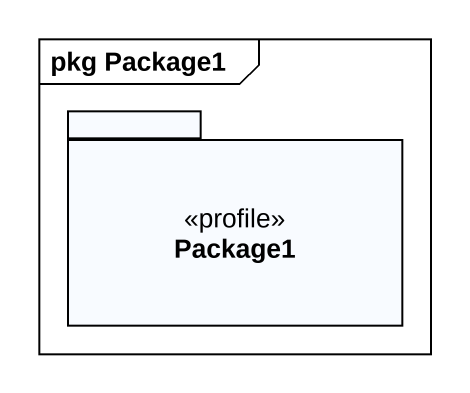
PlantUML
@startuml
mainframe pkg Package1
package Package1 <<profile>> {
}
@enduml
